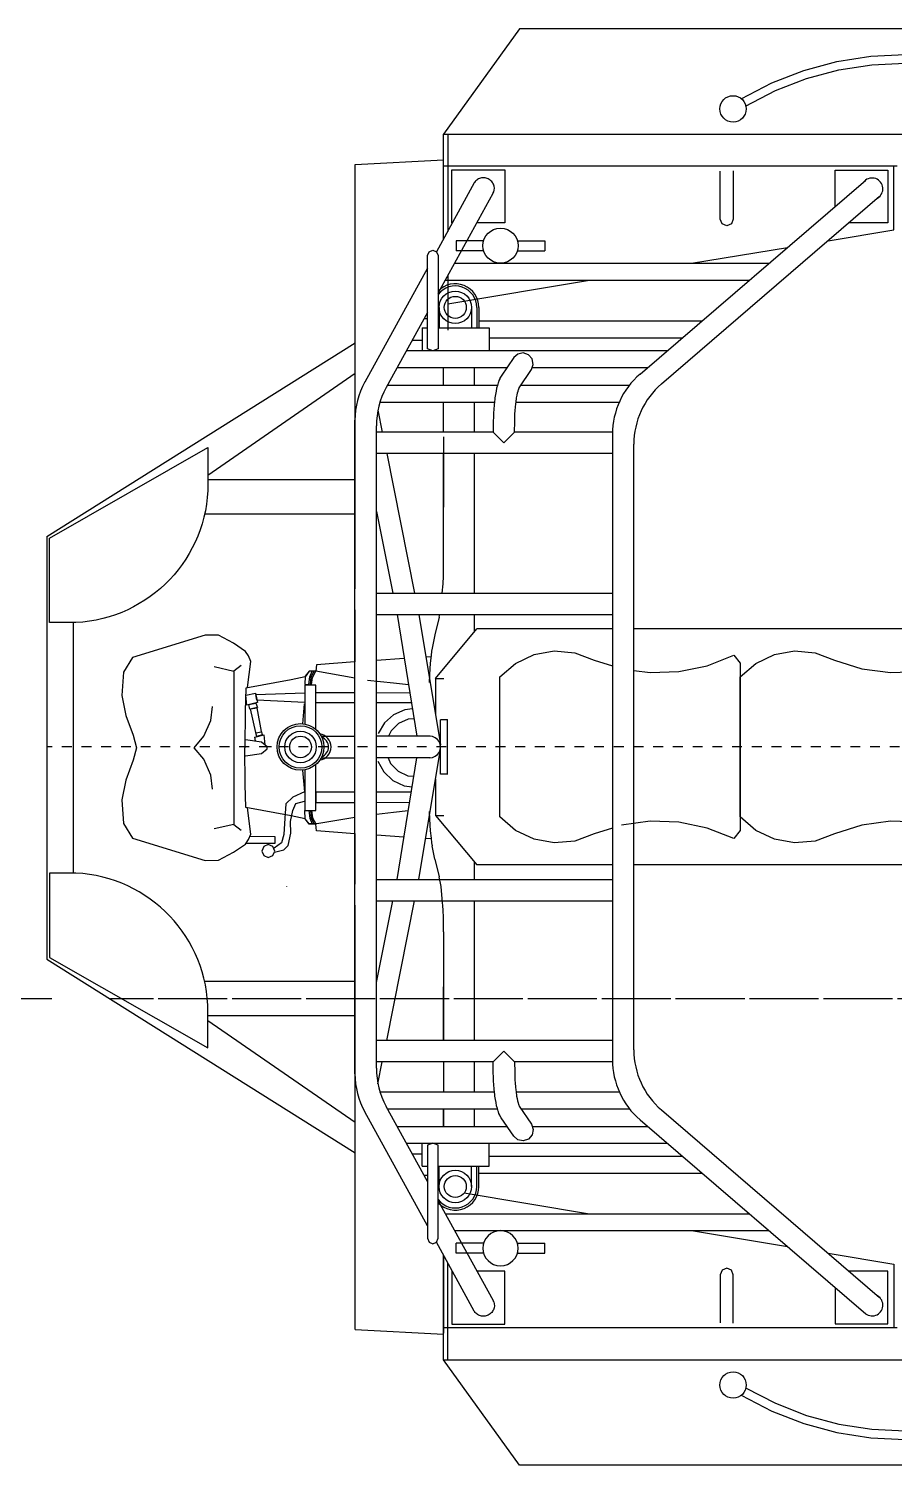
# Model space of a CAD drawing. Extents: x 475189 to 476029, y 1007718 to 1008015.
# Drawn here: x 475684.79 to 475693.57, y 1007921.88 to 1007936.46 of the extents above; entities that cross this region are included whole.
import ezdxf

# ---------------------------------------------------------------- set-up
doc = ezdxf.new("R2010")
doc.units = 0
doc.header["$LTSCALE"] = 2
doc.header["$MEASUREMENT"] = 0
doc.linetypes.add('DASHED2', pattern=[0.375, 0.25, -0.125])
doc.linetypes.add('HIDDEN', pattern=[0.375, 0.25, -0.125])
for name, color, linetype in [('FRONT', 20, 'CONTINUOUS'), ('LAG-1', 3, 'CONTINUOUS'), ('LAG-2', 1, 'CONTINUOUS'), ('LAG-3', 6, 'CONTINUOUS'), ('RED-1', 1, 'CONTINUOUS'), ('SKJULT', 4, 'DASHED2')]:
    doc.layers.add(name, color=color, linetype=linetype)

# ---------------------------------------------------------------- blocks, each defined once
blk = doc.blocks.new('PULLERT')
at = {"layer": 'LAG-3'}
for points in [[(-34.2, 10.2), (-89.9, 10.2)], [(-89.9, 10.2), (-89.9, -10.2)], [(34.2, 10.2), (89.9, 10.2)], [(89.9, 10.2), (89.9, -10.2)], [(-34.2, -10.2), (-89.9, -10.2)], [(34.2, -10.2), (89.9, -10.2)]]:
    blk.add_lwpolyline(points, dxfattribs=at)
blk.add_circle((0, 0), 35.6, dxfattribs=at)
blk = doc.blocks.new('MP660PLAN')
at = {"layer": 'LAG-1', "color": 8}
for p, q in [((-2127.5, 129.9), (-2049.6, 223.4)), ((-2127.5, -129.9), (-2049.6, -223.4))]:
    blk.add_line(p, q, dxfattribs=at)
for points in [[(-1234.2, 1360), (-1300.2, 1360), (-1367.9, 1360), (-1437.9, 1360), (-1510.3, 1360), (-1584.8, 1360), (-1659.7, 1360), (-1732.3, 1360), (-1799.8, 1360), (-1860, 1360), (-1909.8, 1360), (-1946.7, 1360), (-1968.5, 1360), (-2112.3, 1160.2), (-2057.5, 1160.2), (-1993.4, 1160.2), (-1922, 1160.2), (-1845.4, 1160.2), (-1765.2, 1160.2), (-1683.3, 1160.2), (-1601.6, 1160.2), (-1521.8, 1160.2), (-1445.7, 1160.2), (-1372.9, 1160.2), (-1303.1, 1160.2), (-1235.6, 1160.2)], [(-2112.3, 962.1), (-2112.3, 1160.2)], [(-2104.5, 1160.2), (-2104.5, 976.3)], [(-2279.5, 1102.8), (-2112.3, 1111.7)], [(-2279.5, 299.7), (-2279.5, 1102.8)], [(-1253.8, 1100), (-1366.7, 1100), (-1503.5, 1100), (-1669.9, 1100), (-1870.9, 1100), (-2112.3, 1100)], [(-1260.5, 979.2), (-1260.5, 1100)], [(-2104.5, 1050.2), (-2104.5, 976.3)], [(-1384.7, 958.6), (-1260.5, 979.2)], [(-1643, 915.8), (-1461.6, 945.9)], [(-2104.5, 892.1), (-2104.5, 839.3)], [(-2104.5, 892.1), (-2104.5, 789.3)], [(-2104.5, 839.3), (-1836.1, 883.8)], [(-2112.3, 685.1), (-2112.3, 718.4)], [(-2054.7, 718.4), (-2054.7, 685.1)], [(-2112.3, 596.1), (-2112.3, 653.1)], [(-2054.7, 653.1), (-2054.7, 596.1)], [(-2112.3, 586.9), (-2112.3, 453.9)], [(-2112.3, 349.8), (-2112.3, 555.5)], [(-2054.7, 555.5), (-2054.7, 291.5)], [(-2112.5, 323.5), (-2112.3, 349.8)], [(-2114.7, 291.5), (-2113.3, 308.7)], [(-2113.3, 308.7), (-2112.5, 323.5)], [(-2279.5, 161), (-2279.5, 259.9)], [(-2120.7, 245.8), (-2128.7, 212.4)], [(-2120.7, 245.8), (-2119.7, 251)], [(-2054.7, 251), (-2054.7, 217.4)], [(-1234.2, -1360), (-1300.2, -1360), (-1367.9, -1360), (-1437.9, -1360), (-1510.3, -1360), (-1584.8, -1360), (-1659.7, -1360), (-1732.3, -1360), (-1799.8, -1360), (-1860, -1360), (-1909.8, -1360), (-1946.7, -1360), (-1968.5, -1360), (-2112.3, -1160.2), (-2057.5, -1160.2), (-1993.4, -1160.2), (-1922, -1160.2), (-1845.4, -1160.2), (-1765.2, -1160.2), (-1683.3, -1160.2), (-1601.6, -1160.2), (-1521.8, -1160.2), (-1445.7, -1160.2), (-1372.9, -1160.2), (-1303.1, -1160.2), (-1235.6, -1160.2)], [(-2279.5, -259.9), (-2279.5, -164.1)], [(-2128.7, -212.4), (-2120.7, -245.8)], [(-2054.7, -217.4), (-2054.7, -251)], [(-2409.1, -264), (-2408.9, -263.8)], [(-2117.2, -264.1), (-2120.7, -245.8)], [(-2116.2, -272.7), (-2117.2, -264.1)], [(-2115.1, -286.9), (-2116.2, -272.7)], [(-2113.3, -308.7), (-2115.1, -286.9)], [(-2054.7, -291.5), (-2054.7, -555.5)], [(-2279.5, -1102.8), (-2279.5, -299.7)], [(-2112.5, -323.5), (-2113.3, -308.7)], [(-2112.3, -349.8), (-2112.5, -323.5)], [(-2112.3, -349.8), (-2112.3, -555.5)], [(-2112.3, -555.5), (-2112.3, -453.9)], [(-2112.3, -596.1), (-2112.3, -653.1)], [(-2054.7, -596.1), (-2054.7, -653.1)], [(-2112.3, -718.4), (-2112.3, -685.1)], [(-2112.3, -685.1), (-2112.3, -718.4)], [(-2054.7, -685.1), (-2054.7, -718.4)], [(-2073.4, -844.5), (-1836.1, -883.8)], [(-1253.8, -1100), (-1366.7, -1100), (-1503.5, -1100), (-1669.9, -1100), (-1870.9, -1100), (-2112.3, -1100)], [(-1643, -915.8), (-1461.6, -945.9)], [(-2112.3, -1160.2), (-2112.3, -962.1)], [(-2112.3, -962.1), (-2112.3, -1110.2)], [(-2104.5, -1160.2), (-2104.5, -976.3)], [(-1384.7, -958.6), (-1260.5, -979.2)], [(-1260.5, -979.2), (-1260.5, -1100)], [(-2279.5, -1102.8), (-2112.3, -1111.7)]]:
    blk.add_lwpolyline(points, dxfattribs=at)
at = {"layer": 'LAG-2', "color": 8}
for p, q in [((-1740.5, 706), (-1313.4, 1073.3)), ((-1700, 687.3), (-1287.1, 1042.6)), ((-2142.9, 906.8), (-2261.5, 691)), ((-2091.5, 915.8), (-1496.8, 915.8)), ((-2109.1, 883.8), (-1534, 883.8)), ((-2142.9, 822.8), (-2221, 680.5)), ((-2120.9, 832.3), (-2120.9, 793.8)), ((-2059.6, 832.3), (-2059.6, 793.8)), ((-2049.6, 832.3), (-2049.6, 793.8)), ((-2045.5, 832.3), (-2045.5, 793.8)), ((-2045.5, 806.9), (-1623.5, 806.9)), ((-2026.1, 774.9), (-1660.7, 774.9)), ((-2182.6, 750.4), (-1689.1, 750.4)), ((-2200.2, 718.4), (-1992.1, 718.4)), ((-1943.2, 718.4), (-1726.3, 718.4)), ((-2218.5, 685.1), (-2010.3, 685.1)), ((-1965.7, 685.1), (-1760.5, 685.1)), ((-2233.6, 653.1), (-2016.1, 653.1)), ((-1975.1, 653.1), (-1779.8, 653.1)), ((-2280, -618.8), (-2280, 618.8)), ((-2239.5, -608.3), (-2239.5, 608.3)), ((-1792.7, 592.3), (-1792.7, -592.3)), ((-1752.2, -573.6), (-1752.2, 573.6)), ((-1792.7, 223.4), (-2049.6, 223.4)), ((-1792.7, -223.4), (-2049.6, -223.4)), ((-2233.6, -653.1), (-2016.1, -653.1)), ((-1975.1, -653.1), (-1779.8, -653.1)), ((-2142.9, -906.8), (-2261.5, -691)), ((-2142.9, -822.8), (-2221, -680.5)), ((-2218.5, -685.1), (-2010.3, -685.1)), ((-1965.7, -685.1), (-1760.5, -685.1)), ((-1740.5, -706), (-1313.4, -1073.3)), ((-1700, -687.3), (-1287.1, -1042.6)), ((-2200.2, -718.4), (-1992.1, -718.4)), ((-1943.2, -718.4), (-1726.3, -718.4)), ((-2182.6, -750.4), (-1689.1, -750.4)), ((-2026.1, -774.9), (-1660.7, -774.9)), ((-2120.9, -832.3), (-2120.9, -793.8)), ((-2059.6, -832.3), (-2059.6, -793.8)), ((-2049.6, -832.3), (-2049.6, -793.8)), ((-2045.5, -832.3), (-2045.5, -793.8)), ((-2045.5, -806.9), (-1623.5, -806.9)), ((-2109.1, -883.8), (-1534, -883.8)), ((-2091.5, -915.8), (-1496.8, -915.8))]:
    blk.add_line(p, q, dxfattribs=at)
for points in [[(-1549.2, 1227.3), (-1491.4, 1257.5), (-1430.7, 1281), (-1367.9, 1297.9), (-1303.5, 1307.9), (-1238.5, 1311), (-1173.5, 1306.7), (-1109.3, 1295.6), (-1046.8, 1277.5), (-986.5, 1252.8), (-934.8, 1224.5)], [(-1540.7, 1213.5), (-1484.4, 1242.7), (-1425.5, 1265.6), (-1364.4, 1282.2), (-1301.9, 1291.7), (-1238.7, 1294.6), (-1175.4, 1290.5), (-1113.2, 1279.8), (-1052.3, 1262.1), (-993.7, 1238.2), (-940.9, 1209.3)], [(-2096.4, 992.7), (-2096.4, 1092.7), (-1996.4, 1092.7), (-1996.4, 992.7), (-2049.3, 992.7)], [(-1564, 1091.1), (-1564, 999.4), (-1567.5, 990.5), (-1576.4, 987), (-1585.2, 990.5), (-1588.9, 999.4), (-1588.9, 1090.1)], [(-1371.4, 1023.4), (-1371.4, 1092.4), (-1271.4, 1092.4), (-1271.4, 992.4), (-1345.4, 992.4)], [(-2122.5, 859.4), (-2018.7, 1048.3), (-2018.3, 1049.3), (-2017.4, 1050.9), (-2016.4, 1054.5), (-2016.2, 1058.2), (-2016.7, 1061.9), (-2018, 1065.5), (-2019, 1067.3), (-2019.9, 1069), (-2021.2, 1070.6), (-2022.6, 1072.2), (-2024.2, 1073.5), (-2026.1, 1074.7), (-2027.9, 1075.6), (-2029.7, 1076.5), (-2033.4, 1077.7), (-2037, 1077.9), (-2040.7, 1077.7), (-2044.4, 1076.5), (-2046.2, 1075.6), (-2048, 1074.7), (-2049.6, 1073.5), (-2051, 1072.2), (-2052.4, 1070.6), (-2053.5, 1069), (-2054.2, 1068), (-2125.7, 937.7)], [(-2095.5, 992.7), (-2096.4, 992.7)], [(-2153, 793.8), (-2142.9, 793.8)], [(-2153, 793.8), (-2153, 750.4)], [(-2149.1, 811), (-2142.9, 811)], [(-2122.5, 793.8), (-2026.1, 793.8)], [(-2026.1, 793.8), (-2026.1, 750.4)], [(-2171.5, 770.5), (-2153, 770.5)], [(-1979.5, 737.2), (-2003.2, 702.1), (-2005.7, 698), (-2006.1, 697), (-2007.5, 693.8), (-2008.7, 690.9), (-2009.1, 689.3), (-2010.5, 684.5), (-2011.9, 679.2), (-2013, 673.5), (-2014.1, 667.5), (-2014.6, 664.3), (-2015.1, 661.1), (-2015.5, 657.7), (-2016, 654.2), (-2016.7, 647.1), (-2017.1, 639.8), (-2017.8, 632.2), (-2018, 624.7), (-2018.3, 617.1), (-2018.5, 596.1), (-1998.3, 575.9), (-1978, 596.1), (-1977.7, 616), (-1977.5, 623.1), (-1977.3, 630), (-1976.8, 636.8), (-1976.1, 643.5), (-1975.4, 649.6), (-1975.2, 652.6), (-1974.8, 655.6), (-1974.3, 658.3), (-1974.1, 661.1), (-1973.2, 665.9), (-1972.2, 670.3), (-1971.3, 673.9), (-1970.6, 676.7), (-1970.2, 677.6), (-1969.9, 678.5), (-1969.5, 679.4), (-1969.3, 679.9), (-1946, 714.4), (-1942.5, 724.2), (-1944.6, 734.6), (-1951.5, 742.6), (-1961.5, 746), (-1971.8, 743.9), (-1979.6, 737.1)], [(-2236.5, 638), (-2228.3, 596.1)], [(-2018.5, 596.1), (-2239, 596.1)], [(-1792, 596.1), (-1978, 596.1)], [(-1792.7, 555.5), (-2239.5, 555.5)], [(-2220, 555.5), (-2167.1, 291.5)], [(-2239.5, 445.8), (-2208.6, 291.5)], [(-2239.5, 291.5), (-1792.7, 291.5)], [(-2239.5, 251), (-1792.7, 251)], [(-2200.3, 250.7), (-2162.8, 20.4)], [(-2158.9, 250.7), (-2118.1, 4.1)], [(-858.6, 223.4), (-1752.2, 223.4)], [(-1792.7, -153.5), (-1827.5, -164.5), (-1863.9, -178.3), (-1902.8, -181.7), (-1941.1, -174.8), (-1976.3, -158.1), (-2005.7, -132.5), (-2005.7, 132.5), (-1976.3, 158.1), (-1941.1, 175.1), (-1902.8, 181.9), (-1863.9, 178.3), (-1827.5, 164.5), (-1792.7, 153.5)], [(-1752.2, 144.9), (-1721.5, 140.7), (-1667, 142.6), (-1613.4, 153.5), (-1562.8, 173.5), (-1550.9, 158.6), (-1550.9, -158.4), (-1562.8, -173.5), (-1613.4, -153.5), (-1667, -142.6), (-1721.5, -140.7), (-1775.5, -148.1)], [(-2117.9, -51.6), (-2117.9, 51.4)], [(-2105.1, 51.4), (-2117.9, 51.4)], [(-2105.1, -52), (-2105.1, 51.8)], [(-2343.7, 20.2), (-2280, 20.2)], [(-2138, 20.2), (-2239.5, 20.2)], [(-2343.8, -20.4), (-2280, -20.4)], [(-2138, -20.4), (-2239.5, -20.4)], [(-2200.3, -250.7), (-2162.8, -20.4)], [(-2158.9, -250.7), (-2118.1, -4.1)], [(-2105.1, -51.4), (-2117.9, -51.4)], [(-858.6, -223.4), (-1752.2, -223.4)], [(-2239.5, -251), (-1792.7, -251)], [(-2239.5, -291.5), (-1792.7, -291.5)], [(-2239.5, -445.8), (-2208.6, -291.5)], [(-2220, -555.5), (-2167.1, -291.5)], [(-1792.7, -555.5), (-2239.5, -555.5)], [(-2018.5, -596.1), (-2239, -596.1)], [(-2236.5, -638), (-2228.3, -596.1)], [(-1979.5, -737.2), (-2003.2, -702.1), (-2005.7, -698), (-2006.1, -697), (-2007.5, -693.8), (-2008.7, -690.9), (-2009.1, -689.3), (-2010.5, -684.5), (-2011.9, -679.2), (-2013, -673.5), (-2014.1, -667.5), (-2014.6, -664.3), (-2015.1, -661.1), (-2015.5, -657.7), (-2016, -654.2), (-2016.7, -647.1), (-2017.1, -639.8), (-2017.8, -632.2), (-2018, -624.7), (-2018.3, -617.1), (-2018.5, -596.1), (-1998.3, -575.9), (-1978, -596.1), (-1977.7, -616), (-1977.5, -623.1), (-1977.3, -630), (-1976.8, -636.8), (-1976.1, -643.5), (-1975.4, -649.6), (-1975.2, -652.6), (-1974.8, -655.6), (-1974.3, -658.3), (-1974.1, -661.1), (-1973.2, -665.9), (-1972.2, -670.3), (-1971.3, -673.9), (-1970.6, -676.7), (-1970.2, -677.6), (-1969.9, -678.5), (-1969.5, -679.4), (-1969.3, -679.9), (-1946, -714.4), (-1942.5, -724.2), (-1944.6, -734.6), (-1951.5, -742.6), (-1961.5, -746), (-1971.8, -743.9), (-1979.6, -737.1)], [(-1792, -596.1), (-1978, -596.1)], [(-2153, -793.8), (-2153, -750.4)], [(-2026.1, -793.8), (-2026.1, -750.4)], [(-2171.5, -770.5), (-2153, -770.5)], [(-2153, -793.8), (-2142.9, -793.8)], [(-2149.1, -811), (-2142.9, -811)], [(-2122.5, -793.8), (-2026.1, -793.8)], [(-2122.5, -859.4), (-2018.7, -1048.3), (-2018.3, -1049.3), (-2017.4, -1050.9), (-2016.4, -1054.5), (-2016.2, -1058.2), (-2016.7, -1061.9), (-2018, -1065.5), (-2019, -1067.3), (-2019.9, -1069), (-2021.2, -1070.6), (-2022.6, -1072.2), (-2024.2, -1073.5), (-2026.1, -1074.7), (-2027.9, -1075.6), (-2029.7, -1076.5), (-2033.4, -1077.7), (-2037, -1077.9), (-2040.7, -1077.7), (-2044.4, -1076.5), (-2046.2, -1075.6), (-2048, -1074.7), (-2049.6, -1073.5), (-2051, -1072.2), (-2052.4, -1070.6), (-2053.5, -1069), (-2054.2, -1068), (-2125.7, -937.7)], [(-2096.4, -992.7), (-2096.4, -1092.7), (-1996.4, -1092.7), (-1996.4, -992.7), (-2049.3, -992.7)], [(-2095.5, -992.7), (-2096.4, -992.7)], [(-1564, -1091.1), (-1564, -999.4), (-1567.5, -990.5), (-1576.4, -987), (-1585.2, -990.5), (-1588.9, -999.4), (-1588.9, -1090.1)], [(-1371.4, -1023.4), (-1371.4, -1092.4), (-1271.4, -1092.4), (-1271.4, -992.4), (-1345.4, -992.4)], [(-1540.7, -1213.5), (-1484.4, -1242.7), (-1425.5, -1265.6), (-1364.4, -1282.2), (-1301.9, -1291.7), (-1238.7, -1294.6), (-1175.4, -1290.5), (-1113.2, -1279.8), (-1052.3, -1262.1), (-993.7, -1238.2), (-940.9, -1209.3)], [(-1549.2, -1227.3), (-1491.4, -1257.5), (-1430.7, -1281), (-1367.9, -1297.9), (-1303.5, -1307.9), (-1238.5, -1311), (-1173.5, -1306.7), (-1109.3, -1295.6), (-1046.8, -1277.5), (-986.5, -1252.8), (-934.8, -1224.5)]]:
    blk.add_lwpolyline(points, dxfattribs=at)
for points in [[(-2132.6, 750.1), (-2142.9, 754), (-2142.9, 930.3), (-2139.9, 937.7), (-2132.6, 940.6), (-2125.5, 937.7), (-2122.5, 930.3), (-2122.5, 754)], [(-1320.7, -148.1), (-1372.7, -164.5), (-1409.1, -178.3), (-1448, -181.7), (-1486.3, -174.8), (-1521.5, -158.1), (-1550.9, -132.5), (-1550.9, 132.5), (-1521.5, 158.1), (-1486.3, 175.1), (-1448, 181.9), (-1409.1, 178.3), (-1372.7, 164.5), (-1320.7, 148.1), (-1266.7, 140.7), (-1212.2, 142.6), (-1158.6, 153.5), (-1108, 173.5), (-1096.1, 158.6), (-1096.1, -158.4), (-1108, -173.5), (-1158.6, -153.5), (-1212.2, -142.6), (-1266.7, -140.7)], [(-2132.6, -750.1), (-2142.9, -754), (-2142.9, -930.3), (-2139.9, -937.7), (-2132.6, -940.6), (-2125.5, -937.7), (-2122.5, -930.3), (-2122.5, -754)]]:
    blk.add_lwpolyline(points, close=True, dxfattribs=at)
for centre, radius in [((-1564.5, 1208.1), 25), ((-2090.2, 832.3), 30.7), ((-2090.2, 832.3), 20.8), ((-2383.1, 0), 44.2), ((-2383.1, 0), 40.3), ((-2383.1, 0), 29.9), ((-2383.1, 0), 20.5), ((-2090.2, -832.3), 30.7), ((-2090.2, -832.3), 20.8), ((-1564.5, -1208.1), 25)]:
    blk.add_circle(centre, radius, dxfattribs=at)
for centre, radius, start, end in [((-1301.3, 1056.9), 20.4, 300.9557, 135.0089), ((-2090.2, 832.3), 44.7, 0, 136.2548), ((-2090.2, 832.3), 40.6, 0, 142.6994), ((-2130, 618.8), 150, 151.2094, 180), ((-2089.5, 608.3), 150, 151.2441, 180), ((-1642.7, 592.3), 150, 130.6949, 180), ((-1602.2, 573.6), 150, 130.7093, 180), ((-2350, 0), 24.9, 278.4412, 81.5588), ((-2350, 0), 19.9, 290.7153, 69.2847), ((-2138.2, -0.1), 20.3, 269.6754, 90.3246), ((-1642.7, -592.3), 150, 180, 229.3051), ((-1602.2, -573.6), 150, 180, 229.2907), ((-2130, -618.8), 150, 180, 208.7906), ((-2089.5, -608.3), 150, 180, 208.7559), ((-2090.2, -832.3), 44.7, 223.7452, 0), ((-2090.2, -832.3), 40.6, 217.3006, 0), ((-1301.3, -1056.9), 20.4, 224.9911, 59.0443)]:
    blk.add_arc(centre, radius, start, end, dxfattribs=at)
at = {"layer": 'LAG-3', "color": 8}
for p, q in [((-2863.2, 398.4), (-2279.5, 765.1)), ((-2558.2, 514.9), (-2279.5, 707.5)), ((-2279.5, 505.9), (-2558.2, 505.9)), ((-2279.5, 440.9), (-2564.5, 440.9)), ((-2863.2, 398.4), (-2863.2, -401.6)), ((-2813.2, 235.5), (-2813.2, -238.7)), ((-2863.2, -401.6), (-2279.5, -768.3)), ((-2279.5, -444.1), (-2564.5, -444.1)), ((-2279.5, -509.1), (-2558.2, -509.1)), ((-2558.2, -518.1), (-2279.5, -710.7))]:
    blk.add_line(p, q, dxfattribs=at)
for points in [[(-2558.2, 566.7), (-2558.2, 498.5, -0.399546), (-2808.2, 235.5), (-2858.2, 235.5), (-2858.2, 395.5)], [(-2558.2, -569.9), (-2558.2, -501.7, 0.399546), (-2808.2, -238.7), (-2858.2, -238.7), (-2858.2, -398.7)]]:
    blk.add_lwpolyline(points, format="xyb", close=True, dxfattribs=at)
for points in [[(-2483.2, 112.4), (-2477, 161.8), (-2481.6, 172.3), (-2487.5, 180.7), (-2510.2, 196.4), (-2538.5, 211.4), (-2563.4, 211.6), (-2701.1, 169.2), (-2717.9, 141.6), (-2721.4, 97.2), (-2713.8, 59.4), (-2700, 22.1), (-2693.7, -1.7), (-2700, -25.2), (-2713.8, -62.6), (-2721.4, -100.3), (-2717.9, -144.9), (-2701.1, -172.5), (-2563.4, -214.7), (-2538.5, -214.5), (-2510.2, -199.5), (-2487.5, -183.8), (-2481.6, -175.4), (-2477, -164.9), (-2483.2, -115.5)], [(-2128.7, 212.4), (-2134.1, 187.3)], [(-2186.7, 167.4), (-2239.5, 163.7)], [(-2136.3, 170.9), (-2145.6, 170.3)], [(-2136.1, 172.9), (-2137.4, 158.7)], [(-2135.1, 181.4), (-2136.1, 172.9)], [(-2134.1, 187.3), (-2135.1, 181.4)], [(-2495.6, 154.4), (-2509.3, 143.7), (-2509.3, -1.7), (-2509.3, -146.8), (-2546.8, -155.2)], [(-2546.8, 152.1), (-2509.3, 143.7)], [(-2366.6, 143.7), (-2374, 134.2)], [(-2366.6, 143.3), (-2374, 133)], [(-2352, 143.7), (-2366.6, 143.7)], [(-2354.2, 143.3), (-2366.6, 143.3)], [(-2365.5, 132.8), (-2360.8, 143.7)], [(-2362.8, 132.6), (-2357.3, 143.7)], [(-2360.4, 131.8), (-2354.2, 143.3)], [(-2352.8, 155.8), (-2354.2, 143.3)], [(-2280, 130.2), (-2354.2, 143.3)], [(-2280, 160.9), (-2352.8, 155.8)], [(-2139, 136.9), (-2139.8, 122.1)], [(-2137.4, 158.7), (-2139, 136.9)], [(-2486.3, 111.4), (-2487.7, 67.6)], [(-2400.7, 127.2), (-2486.3, 111.4)], [(-2374, 133), (-2400.7, 127.2)], [(-2353.8, 116.8), (-2375.2, 116.8)], [(-2375.2, 116.8), (-2375.2, 43.5)], [(-2374, 134.2), (-2374.8, 118)], [(-2374.8, 118), (-2367.4, 118)], [(-2367.4, 118), (-2365.5, 132.8)], [(-2364.5, 118), (-2362.8, 132.6)], [(-2362, 118), (-2360.4, 131.8)], [(-2353.8, 33.2), (-2353.8, 116.8)], [(-2207.1, 120.9), (-2256.1, 126)], [(-2178.6, 117.5), (-2207.1, 120.9)], [(-2127.5, 129.9), (-2127.5, 60.9)], [(-2127.5, 129.9), (-2112.1, 129.9)], [(-2486.7, 98.2), (-2468.2, 101.7)], [(-2484.4, 79.3), (-2486.7, 98.2)], [(-2464.7, 84), (-2484.4, 79.3)], [(-2480.7, 80.3), (-2467.6, 83)], [(-2468.2, 101.7), (-2464.7, 84)], [(-2467.6, 99.1), (-2375.2, 102.3)], [(-2465.7, 88.4), (-2467.6, 99.1)], [(-2467.6, 83), (-2464.7, 74.4)], [(-2375.2, 84.3), (-2465.7, 88.4)], [(-2379, 44), (-2375.8, 81.8)], [(-2353.8, 103), (-2280, 102.9)], [(-2353.8, 83.4), (-2353.8, 103)], [(-2280, 83.4), (-2353.8, 83.4)], [(-2239.5, 102.8), (-2176.2, 102.7)], [(-2173, 83.4), (-2239.5, 83.4)], [(-2549.9, -79.7), (-2553, -53.2), (-2566.1, -23.4), (-2584.2, -1.7), (-2566.1, 20.3), (-2553, 50.1), (-2549.9, 76.6)], [(-2487.7, 67.6), (-2488.6, -1.5)], [(-2478.7, 71.3), (-2480.7, 80.3)], [(-2464.7, 74.4), (-2478.7, 71.3)], [(-2467.4, 27.1), (-2477.7, 71.9), (-2465.7, 74), (-2457.7, 29.1)], [(-2171.2, 72.1), (-2185.9, 70.5), (-2206.9, 61), (-2224.2, 45.4), (-2235.9, 25.4)], [(-2467.6, 26.9), (-2456.7, 28.9)], [(-2456.7, 28.9), (-2455.8, 22.7)], [(-2168.1, 53.1), (-2179.1, 52.6), (-2197.4, 44.7), (-2211.8, 30.6), (-2216.6, 20.2)], [(-2487.1, -16.6), (-2456.7, -12.4), (-2446.2, -3.4), (-2446.4, -1.7), (-2446.2, 0.1), (-2456.7, 9.2), (-2487.1, 13.5)], [(-2469.6, 18.8), (-2452.5, 22.7)], [(-2468.4, 11.8), (-2469.6, 18.8)], [(-2465.7, 19.9), (-2467.6, 26.9)], [(-2455.8, 22.7), (-2465.7, 19.9)], [(-2438.2, 0.1), (-2453, 0.1)], [(-2452.5, 22.7), (-2450.5, 4)], [(-2364.1, 0.1), (-2364.3, 0.1)], [(-2487.7, -70.9), (-2488.6, -1.5)], [(-2236.7, -26.8), (-2225.4, -47.4), (-2208.3, -63.7), (-2186.9, -73.6), (-2171.8, -75.5)], [(-2217.3, -20.4), (-2212.7, -31.2), (-2198.3, -46), (-2179.8, -54.4), (-2168.4, -55)], [(-2379.2, -44.1), (-2375.8, -84.9)], [(-2375.2, -43.5), (-2375.2, -120)], [(-2353.8, -120), (-2353.8, -33.2)], [(-2486.3, -114.5), (-2487.7, -70.9)], [(-2127.5, -60.9), (-2127.5, -129.9)], [(-2375.8, -84.9), (-2397.8, -94.9), (-2410.8, -107.9), (-2413, -135.1), (-2414.9, -165.9), (-2419.2, -181.4), (-2432.8, -191.8)], [(-2397.8, -120), (-2391.7, -106.9)], [(-2391.7, -106.9), (-2375.8, -102.8)], [(-2280, -85.5), (-2353.8, -85.5)], [(-2353.8, -85.5), (-2353.8, -105.2)], [(-2353.8, -105.2), (-2280, -105)], [(-2173.4, -85.5), (-2239.5, -85.5)], [(-2239.5, -104.9), (-2176.5, -104.7)], [(-2400.7, -130.5), (-2486.3, -114.5)], [(-2401.9, -141.4), (-2397.8, -120)], [(-2280, -133.4), (-2352, -145.8), (-2366.6, -145.6), (-2374, -136.1), (-2400.7, -130.5)], [(-2375.2, -120), (-2353.8, -120)], [(-2374.8, -120.2), (-2367.4, -120.2)], [(-2374, -136.1), (-2374.8, -120.2)], [(-2367.4, -120.2), (-2365.5, -134.9)], [(-2365.5, -134.9), (-2360.8, -145.6)], [(-2364.5, -120.2), (-2362.8, -134.7)], [(-2362.8, -134.7), (-2357.3, -145.6)], [(-2362, -120.2), (-2360.4, -134)], [(-2360.4, -134), (-2354.2, -145.4)], [(-2179.1, -120.7), (-2207.1, -124.2), (-2239.5, -127.6)], [(-2139.8, -121.9), (-2139, -136.9)], [(-2127.5, -129.9), (-2112.1, -129.9)], [(-2509.3, -146.8), (-2495.6, -157.7)], [(-2401.1, -163.3), (-2401.9, -141.4)], [(-2366.6, -146.4), (-2374, -136.1)], [(-2354.2, -146.4), (-2366.6, -146.4)], [(-2352.8, -159.1), (-2354.2, -146.4)], [(-2280, -164.2), (-2352.8, -159.1)], [(-2139, -136.9), (-2137.4, -158.7)], [(-2137.4, -158.7), (-2136.1, -172.9)], [(-2431.8, -183), (-2486.7, -182.8)], [(-2477.7, -168.8), (-2431.8, -169.4)], [(-2452.8, -188.3), (-2456.3, -197)], [(-2444.3, -184.8), (-2452.8, -188.3)], [(-2435.5, -188.3), (-2444.3, -184.8)], [(-2432, -197), (-2435.5, -188.3)], [(-2431.8, -169.4), (-2431.8, -183)], [(-2414.7, -194.5), (-2406.7, -186.9)], [(-2406.7, -186.9), (-2401.1, -163.3)], [(-2187.3, -170.7), (-2239.5, -167)], [(-2136.1, -174.2), (-2146.1, -173.5)], [(-2136.1, -172.9), (-2135.1, -181.4)], [(-2135.1, -181.4), (-2134.1, -187.3)], [(-2128.7, -212.4), (-2134.1, -187.3)], [(-2456.3, -197), (-2452.8, -205.6)], [(-2452.8, -205.6), (-2444.3, -209.1)], [(-2444.3, -209.1), (-2435.5, -205.6)], [(-2435.5, -205.6), (-2432, -197)], [(-2432.2, -199.3), (-2414.7, -194.5)]]:
    blk.add_lwpolyline(points, dxfattribs=at)
at = {"layer": 'SKJULT', "color": 8, "linetype": 'DASHED2'}
blk.add_line((3824.5, 0), (-2863.2, 0), dxfattribs=at)
at = {"layer": 'LAG-1', "color": 8, "xscale": 0.9343484194896978, "yscale": 0.9343484194896978, "zscale": 0.9343484194896978}
blk.add_blockref('PULLERT', (-2004.6, 949.1), dxfattribs=at)
at = {"layer": 'LAG-1', "color": 8, "xscale": -0.9343484194896978, "yscale": 0.9343484194896978, "zscale": 0.9343484194896978, "rotation": 180}
blk.add_blockref('PULLERT', (-2004.6, -949.1), dxfattribs=at)

msp = doc.modelspace()

# ---------------------------------------------------------------- linework, layer by layer
at = {"layer": 'RED-1', "color": 8}
msp.add_line((475685.025, 1007926.614), (475667.604, 1007926.614), dxfattribs=at)
at = {"layer": 'RED-1', "color": 8, "linetype": 'HIDDEN'}
for p in [(475715.853, 1007926.614), (475696.554, 1007926.614)]:
    msp.add_line(p, (475685.618, 1007926.614), dxfattribs=at)

# ---------------------------------------------------------------- block references
at = {"layer": 'FRONT', "color": 8, "xscale": 0.005361013937450691, "yscale": 0.005361013937450691, "zscale": 0.005361013937450691}
msp.add_blockref('MP660PLAN', (475700.323, 1007929.172), dxfattribs=at)

doc.saveas('drawing.dxf')
